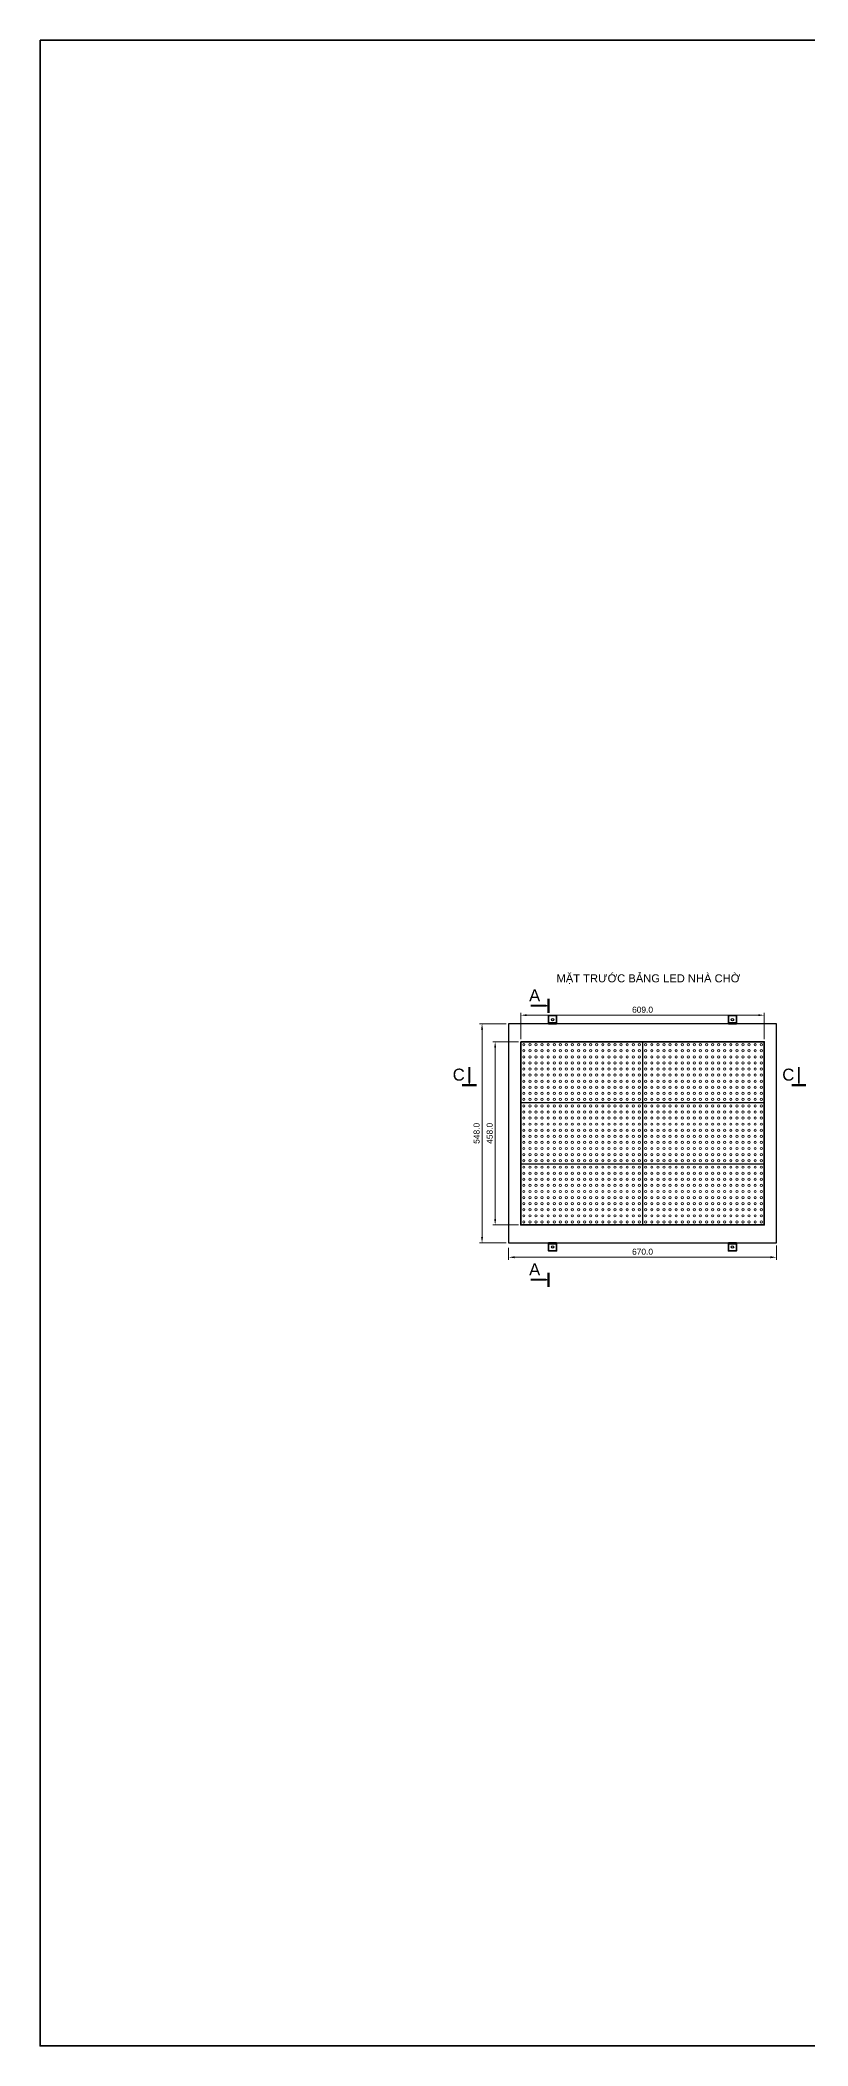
# Model space of a CAD drawing. Header units: inches. Extents: x 49419 to 111780, y 786065 to 1579898.
# Drawn here: x 49419 to 51340, y 786065 to 791077 of the extents above; entities that cross this region are included whole.
import ezdxf

# ---------------------------------------------------------------- set-up
doc = ezdxf.new("R2010")
doc.units = ezdxf.units.IN
doc.header["$MEASUREMENT"] = 0
doc.header["$PDMODE"] = 35
doc.header["$PDSIZE"] = -3
doc.layers.add('cutout', color=2, linetype='Continuous')
doc.layers.add('Nep V', color=1, linetype='Continuous', lineweight=35)
doc.layers.add('tbi', color=7, linetype='Continuous', lineweight=20)
doc.styles.add('ARIAL', font='arial.ttf', dxfattribs={"height": 10})
doc.styles.add('Arial1', font='arial.ttf', dxfattribs={"height": 6})
doc.styles.add('Arial3', font='arial.ttf', dxfattribs={"height": 15})
doc.dimstyles.new('Copy(5) of bom TL3-1', dxfattribs={"dimtxt": 15, "dimasz": 15, "dimexe": 6, "dimexo": 6, "dimgap": 6, "dimtad": 1, "dimdec": 1, "dimlfac": 0.333333, "dimzin": 0, "dimdsep": 46, "dimtxsty": 'Arial3', "dimcen": 0.09, "dimclrd": 8, "dimclre": 9, "dimclrt": 5, "dimadec": 0, "dimazin": 0, "dimtfac": 1, "dimtdec": 1, "dimtix": 1, "dimtofl": 0, "dimtmove": 0, "dimatfit": 3, "dimfxl": 1, "dimtolj": 1, "dimtzin": 0, "dimlwd": 0, "dimlwe": 0, "dimarcsym": 0})

# ---------------------------------------------------------------- blocks, each defined once
blk = doc.blocks.new('*D433')
at = {"layer": 'Defpoints', "color": 0, "linetype": 'Continuous'}
for p in [(50591, 788065.2), (51261, 788071.2), (50591, 788035.4)]:
    blk.add_point(p, dxfattribs=at)
at = {"layer": 'Nep V', "color": 9, "linetype": 'Continuous', "lineweight": 0}
for p, q in [((50591, 788059.2), (50591, 788029.4)), ((51261, 788065.2), (51261, 788029.4))]:
    blk.add_line(p, q, dxfattribs=at)
at = {"layer": 'Nep V', "color": 8, "linetype": 'Continuous', "lineweight": 0}
blk.add_line((51246, 788035.4), (50606, 788035.4), dxfattribs=at)
at = {"layer": 'Nep V', "color": 8, "linetype": 'Continuous'}
for points in [[(50606, 788037.9), (50606, 788032.9), (50591, 788035.4)], [(51246, 788037.9), (51246, 788032.9), (51261, 788035.4)]]:
    blk.add_solid(points, dxfattribs=at)
at = {"layer": 'Nep V', "color": 5, "linetype": 'Continuous', "insert": (50926, 788049.1), "char_height": 15, "attachment_point": 5, "style": 'Arial3'}
blk.add_mtext('\\A1;670.0', dxfattribs=at)
blk = doc.blocks.new('*D434')
at = {"layer": 'Defpoints', "color": 0, "linetype": 'Continuous'}
for p in [(50621.5, 788574.2), (50557.3, 788116.2), (50621.5, 788116.2)]:
    blk.add_point(p, dxfattribs=at)
at = {"layer": 'Nep V', "color": 9, "linetype": 'Continuous', "lineweight": 0}
for p, q in [((50615.5, 788574.2), (50551.3, 788574.2)), ((50615.5, 788116.2), (50551.3, 788116.2))]:
    blk.add_line(p, q, dxfattribs=at)
at = {"layer": 'Nep V', "color": 8, "linetype": 'Continuous', "lineweight": 0}
blk.add_line((50557.3, 788559.2), (50557.3, 788131.2), dxfattribs=at)
at = {"layer": 'Nep V', "color": 8, "linetype": 'Continuous'}
for points in [[(50554.8, 788559.2), (50559.8, 788559.2), (50557.3, 788574.2)], [(50554.8, 788131.2), (50559.8, 788131.2), (50557.3, 788116.2)]]:
    blk.add_solid(points, dxfattribs=at)
at = {"layer": 'Nep V', "color": 5, "linetype": 'Continuous', "insert": (50543.6, 788345.2), "char_height": 15, "attachment_point": 5, "rotation": 90, "style": 'Arial3'}
blk.add_mtext('\\A1;458.0', dxfattribs=at)
blk = doc.blocks.new('*D435')
at = {"layer": 'Defpoints', "color": 0, "linetype": 'Continuous'}
for p in [(50524.5, 788619.2), (50591, 788619.2), (50591, 788071.2)]:
    blk.add_point(p, dxfattribs=at)
at = {"layer": 'Nep V', "color": 9, "linetype": 'Continuous', "lineweight": 0}
for p, q in [((50585, 788619.2), (50518.5, 788619.2)), ((50585, 788071.2), (50518.5, 788071.2))]:
    blk.add_line(p, q, dxfattribs=at)
at = {"layer": 'Nep V', "color": 8, "linetype": 'Continuous', "lineweight": 0}
blk.add_line((50524.5, 788086.2), (50524.5, 788604.2), dxfattribs=at)
at = {"layer": 'Nep V', "color": 8, "linetype": 'Continuous'}
for points in [[(50522, 788604.2), (50527, 788604.2), (50524.5, 788619.2)], [(50522, 788086.2), (50527, 788086.2), (50524.5, 788071.2)]]:
    blk.add_solid(points, dxfattribs=at)
at = {"layer": 'Nep V', "color": 5, "linetype": 'Continuous', "insert": (50510.8, 788345.2), "char_height": 15, "attachment_point": 5, "rotation": 90, "style": 'Arial3'}
blk.add_mtext('\\A1;548.0', dxfattribs=at)
blk = doc.blocks.new('*D436')
at = {"layer": 'Defpoints', "color": 0, "linetype": 'Continuous'}
for p in [(51230.5, 788640.4), (50621.5, 788574.2), (51230.5, 788574.2)]:
    blk.add_point(p, dxfattribs=at)
at = {"layer": 'Nep V', "color": 9, "linetype": 'Continuous', "lineweight": 0}
for p, q in [((50621.5, 788580.2), (50621.5, 788646.4)), ((51230.5, 788580.2), (51230.5, 788646.4))]:
    blk.add_line(p, q, dxfattribs=at)
at = {"layer": 'Nep V', "color": 8, "linetype": 'Continuous', "lineweight": 0}
blk.add_line((50636.5, 788640.4), (51215.5, 788640.4), dxfattribs=at)
at = {"layer": 'Nep V', "color": 8, "linetype": 'Continuous'}
for points in [[(50636.5, 788642.9), (50636.5, 788637.9), (50621.5, 788640.4)], [(51215.5, 788642.9), (51215.5, 788637.9), (51230.5, 788640.4)]]:
    blk.add_solid(points, dxfattribs=at)
at = {"layer": 'Nep V', "color": 5, "linetype": 'Continuous', "insert": (50926, 788654), "char_height": 15, "attachment_point": 5, "style": 'Arial3'}
blk.add_mtext('\\A1;609.0', dxfattribs=at)
blk = doc.blocks.new('board led')
at = {"layer": 'tbi', "linetype": 'Continuous'}
blk.add_lwpolyline([(0, 160), (320, 160), (320, 0), (0, 0)], close=True, dxfattribs=at)
at = {"layer": 'tbi', "color": 1, "linetype": 'Continuous'}
for centre in [(8, 152), (8, 136), (8, 120), (8, 104), (24, 152), (24, 136), (24, 120), (24, 104), (40, 152), (40, 136), (40, 120), (40, 104), (56, 152), (56, 136), (56, 120), (56, 104), (72, 152), (72, 136), (72, 120), (72, 104), (88, 152), (88, 136), (88, 120), (88, 104), (104, 152), (104, 136), (104, 120), (104, 104), (120, 152), (120, 136), (120, 120), (120, 104), (136, 152), (136, 136), (136, 120), (136, 104), (152, 152), (152, 136), (152, 120), (152, 104), (168, 152), (168, 136), (168, 120), (168, 104), (184, 152), (184, 136), (184, 120), (184, 104), (200, 152), (200, 136), (200, 120), (200, 104), (216, 152), (216, 136), (216, 120), (216, 104), (232, 152), (232, 136), (232, 120), (232, 104), (248, 152), (248, 136), (248, 120), (248, 104), (264, 152), (264, 136), (264, 120), (264, 104), (280, 152), (280, 136), (280, 120), (280, 104), (296, 152), (296, 136), (296, 120), (296, 104), (312, 152), (312, 136), (312, 120), (312, 104), (8, 88), (8, 72), (8, 56), (24, 88), (24, 72), (24, 56), (40, 88), (40, 72), (40, 56), (56, 88), (56, 72), (56, 56), (72, 88), (72, 72), (72, 56), (88, 88), (88, 72), (88, 56), (104, 88), (104, 72), (104, 56), (120, 88), (120, 72), (120, 56), (136, 88), (136, 72), (136, 56), (152, 88), (152, 72), (152, 56), (168, 88), (168, 72), (168, 56), (184, 88), (184, 72), (184, 56), (200, 88), (200, 72), (200, 56), (216, 88), (216, 72), (216, 56), (232, 88), (232, 72), (232, 56), (248, 88), (248, 72), (248, 56), (264, 88), (264, 72), (264, 56), (280, 88), (280, 72), (280, 56), (296, 88), (296, 72), (296, 56), (312, 88), (312, 72), (312, 56), (8, 40), (8, 24), (8, 8), (24, 40), (24, 24), (24, 8), (40, 40), (40, 24), (40, 8), (56, 40), (56, 24), (56, 8), (72, 40), (72, 24), (72, 8), (88, 40), (88, 24), (88, 8), (104, 40), (104, 24), (104, 8), (120, 40), (120, 24), (120, 8), (136, 40), (136, 24), (136, 8), (152, 40), (152, 24), (152, 8), (168, 40), (168, 24), (168, 8), (184, 40), (184, 24), (184, 8), (200, 40), (200, 24), (200, 8), (216, 40), (216, 24), (216, 8), (232, 40), (232, 24), (232, 8), (248, 40), (248, 24), (248, 8), (264, 40), (264, 24), (264, 8), (280, 40), (280, 24), (280, 8), (296, 40), (296, 24), (296, 8), (312, 40), (312, 24), (312, 8)]:
    blk.add_circle(centre, 3, dxfattribs=at)

msp = doc.modelspace()

# ---------------------------------------------------------------- linework, layer by layer
at = {"layer": 'cutout', "color": 1, "linetype": 'Continuous'}
msp.add_lwpolyline([(50590.95, 788071.22), (51260.95, 788071.22), (51260.95, 788619.22), (50590.95, 788619.22)], close=True, dxfattribs=at)
at = {"layer": 'cutout', "linetype": 'Continuous'}
for centre in [(50700.95, 788629.22), (51150.95, 788629.22), (50700.95, 788061.22), (51150.95, 788061.22)]:
    msp.add_circle(centre, 3, dxfattribs=at)
at = {"layer": 'Nep V', "linetype": 'Continuous'}
for p, q in [((50690.95, 788621.22), (50710.95, 788621.22)), ((51160.95, 788621.22), (51140.95, 788621.22)), ((50690.95, 788069.22), (50710.95, 788069.22)), ((51160.95, 788069.22), (51140.95, 788069.22))]:
    msp.add_line(p, q, dxfattribs=at)
for points in [[(49418.92, 791077.28), (55107.02, 791077.28), (55107.02, 786064.53), (49418.92, 786064.53)], [(50690.95, 788619.22), (50710.95, 788619.22), (50710.95, 788639.22), (50690.95, 788639.22)], [(51160.95, 788619.22), (51140.95, 788619.22), (51140.95, 788639.22), (51160.95, 788639.22)], [(50621.45, 788574.22), (51230.45, 788574.22), (51230.45, 788116.22), (50621.45, 788116.22)], [(50621.45, 788574.22), (51230.45, 788574.22), (51230.45, 788116.22), (50621.45, 788116.22)], [(50690.95, 788071.22), (50710.95, 788071.22), (50710.95, 788051.22), (50690.95, 788051.22)], [(51160.95, 788071.22), (51140.95, 788071.22), (51140.95, 788051.22), (51160.95, 788051.22)]]:
    msp.add_lwpolyline(points, close=True, dxfattribs=at)
at = {"layer": 'tbi', "linetype": 'Continuous'}
for points in [[(50690.88, 788664.1, 0, 15, 0), (50668.38, 788664.1, 4.5, 4.5, 0), (50645.88, 788664.1, 0, 0, 0)], [(50492.63, 788465.51, 0, 15, 0), (50492.63, 788488.01, 4.5, 4.5, 0), (50492.63, 788510.51, 0, 0, 0)], [(51317.02, 788465.51, 0, 15, 0), (51317.02, 788488.01, 4.5, 4.5, 0), (51317.02, 788510.51, 0, 0, 0)], [(50690.88, 787979.31, 0, 15, 0), (50668.38, 787979.31, 4.5, 4.5, 0), (50645.88, 787979.31, 0, 0, 0)]]:
    msp.add_lwpolyline(points, format="xyseb", dxfattribs=at)
at = {"layer": 'tbi', "linetype": 'Continuous', "const_width": 6}
for points in [[(50690.88, 788646.1), (50690.88, 788682.1)], [(50474.63, 788465.51), (50510.63, 788465.51)], [(51299.02, 788465.51), (51335.02, 788465.51)], [(50690.88, 787961.31), (50690.88, 787997.31)]]:
    msp.add_lwpolyline(points, dxfattribs=at)

# ---------------------------------------------------------------- block references
at = {"layer": 'tbi', "color": 1, "linetype": 'Continuous', "yscale": 0.9499999999970896, "zscale": 0.95}
for p, xscale in [((50925.45, 788422.22), -0.9499999999998181), ((50926.45, 788422.22), 0.9499999999970896)]:
    msp.add_blockref('board led', p, dxfattribs=dict(at, xscale=xscale))
at = {"layer": 'tbi', "color": 1, "linetype": 'Continuous', "yscale": 0.9499999999534339, "zscale": 0.95, "rotation": 180}
for p, xscale in [((50925.45, 788421.22), 0.9499999999998181), ((50926.45, 788421.22), -0.9499999999970896), ((50925.45, 788268.22), 0.9499999999998181), ((50926.45, 788268.22), -0.9499999999970896)]:
    msp.add_blockref('board led', p, dxfattribs=dict(at, xscale=xscale))

# ---------------------------------------------------------------- texts
at = {"layer": 'Nep V', "linetype": 'Continuous', "insert": (50710.71, 788742.51), "char_height": 20, "width": 601.8466, "attachment_point": 1, "style": 'Arial1'}
msp.add_mtext('MẶT TRƯỚC BẢNG LED NHÀ CHỜ', dxfattribs=at)
at = {"layer": 'tbi', "color": 5, "linetype": 'Continuous', "char_height": 30, "attachment_point": 9, "style": 'ARIAL'}
for s, insert in [('A', (50670.08, 788674.98, -2)), ('C', (50481.33, 788476.4, -2)), ('C', (51305.72, 788476.4, -2)), ('A', (50670.08, 787990.2, -2))]:
    msp.add_mtext(s, dxfattribs=dict(at, insert=insert))

# ---------------------------------------------------------------- dimensions: what is measured, and where the dimension line sits
at = {"layer": 'Nep V', "linetype": 'Continuous'}
for base, p1, p2, picture, middle in [((51230.45, 788640.37), (50621.45, 788574.22), (51230.45, 788574.22), '*D436', (50925.95, 788654.03)), ((50590.95, 788035.42), (51260.95, 788071.22), (50590.95, 788065.22), '*D433', (50925.95, 788049.07))]:
    dim = msp.add_linear_dim(base=base, p1=p1, p2=p2, dimstyle='Copy(5) of bom TL3-1', override={"dimlfac": 1}, dxfattribs=at)
    dim.commit()
    dim.dimension.update_dxf_attribs({"geometry": picture, "text_midpoint": middle})
for base, p1, p2, picture, middle in [((50524.46, 788619.22), (50590.95, 788071.22), (50590.95, 788619.22), '*D435', (50510.8, 788345.22)), ((50557.28, 788116.22), (50621.45, 788574.22), (50621.45, 788116.22), '*D434', (50543.62, 788345.22))]:
    dim = msp.add_linear_dim(base=base, p1=p1, p2=p2, angle=90, dimstyle='Copy(5) of bom TL3-1', override={"dimlfac": 1}, dxfattribs=at)
    dim.commit()
    dim.dimension.update_dxf_attribs({"geometry": picture, "text_midpoint": middle})

doc.saveas('drawing.dxf')
